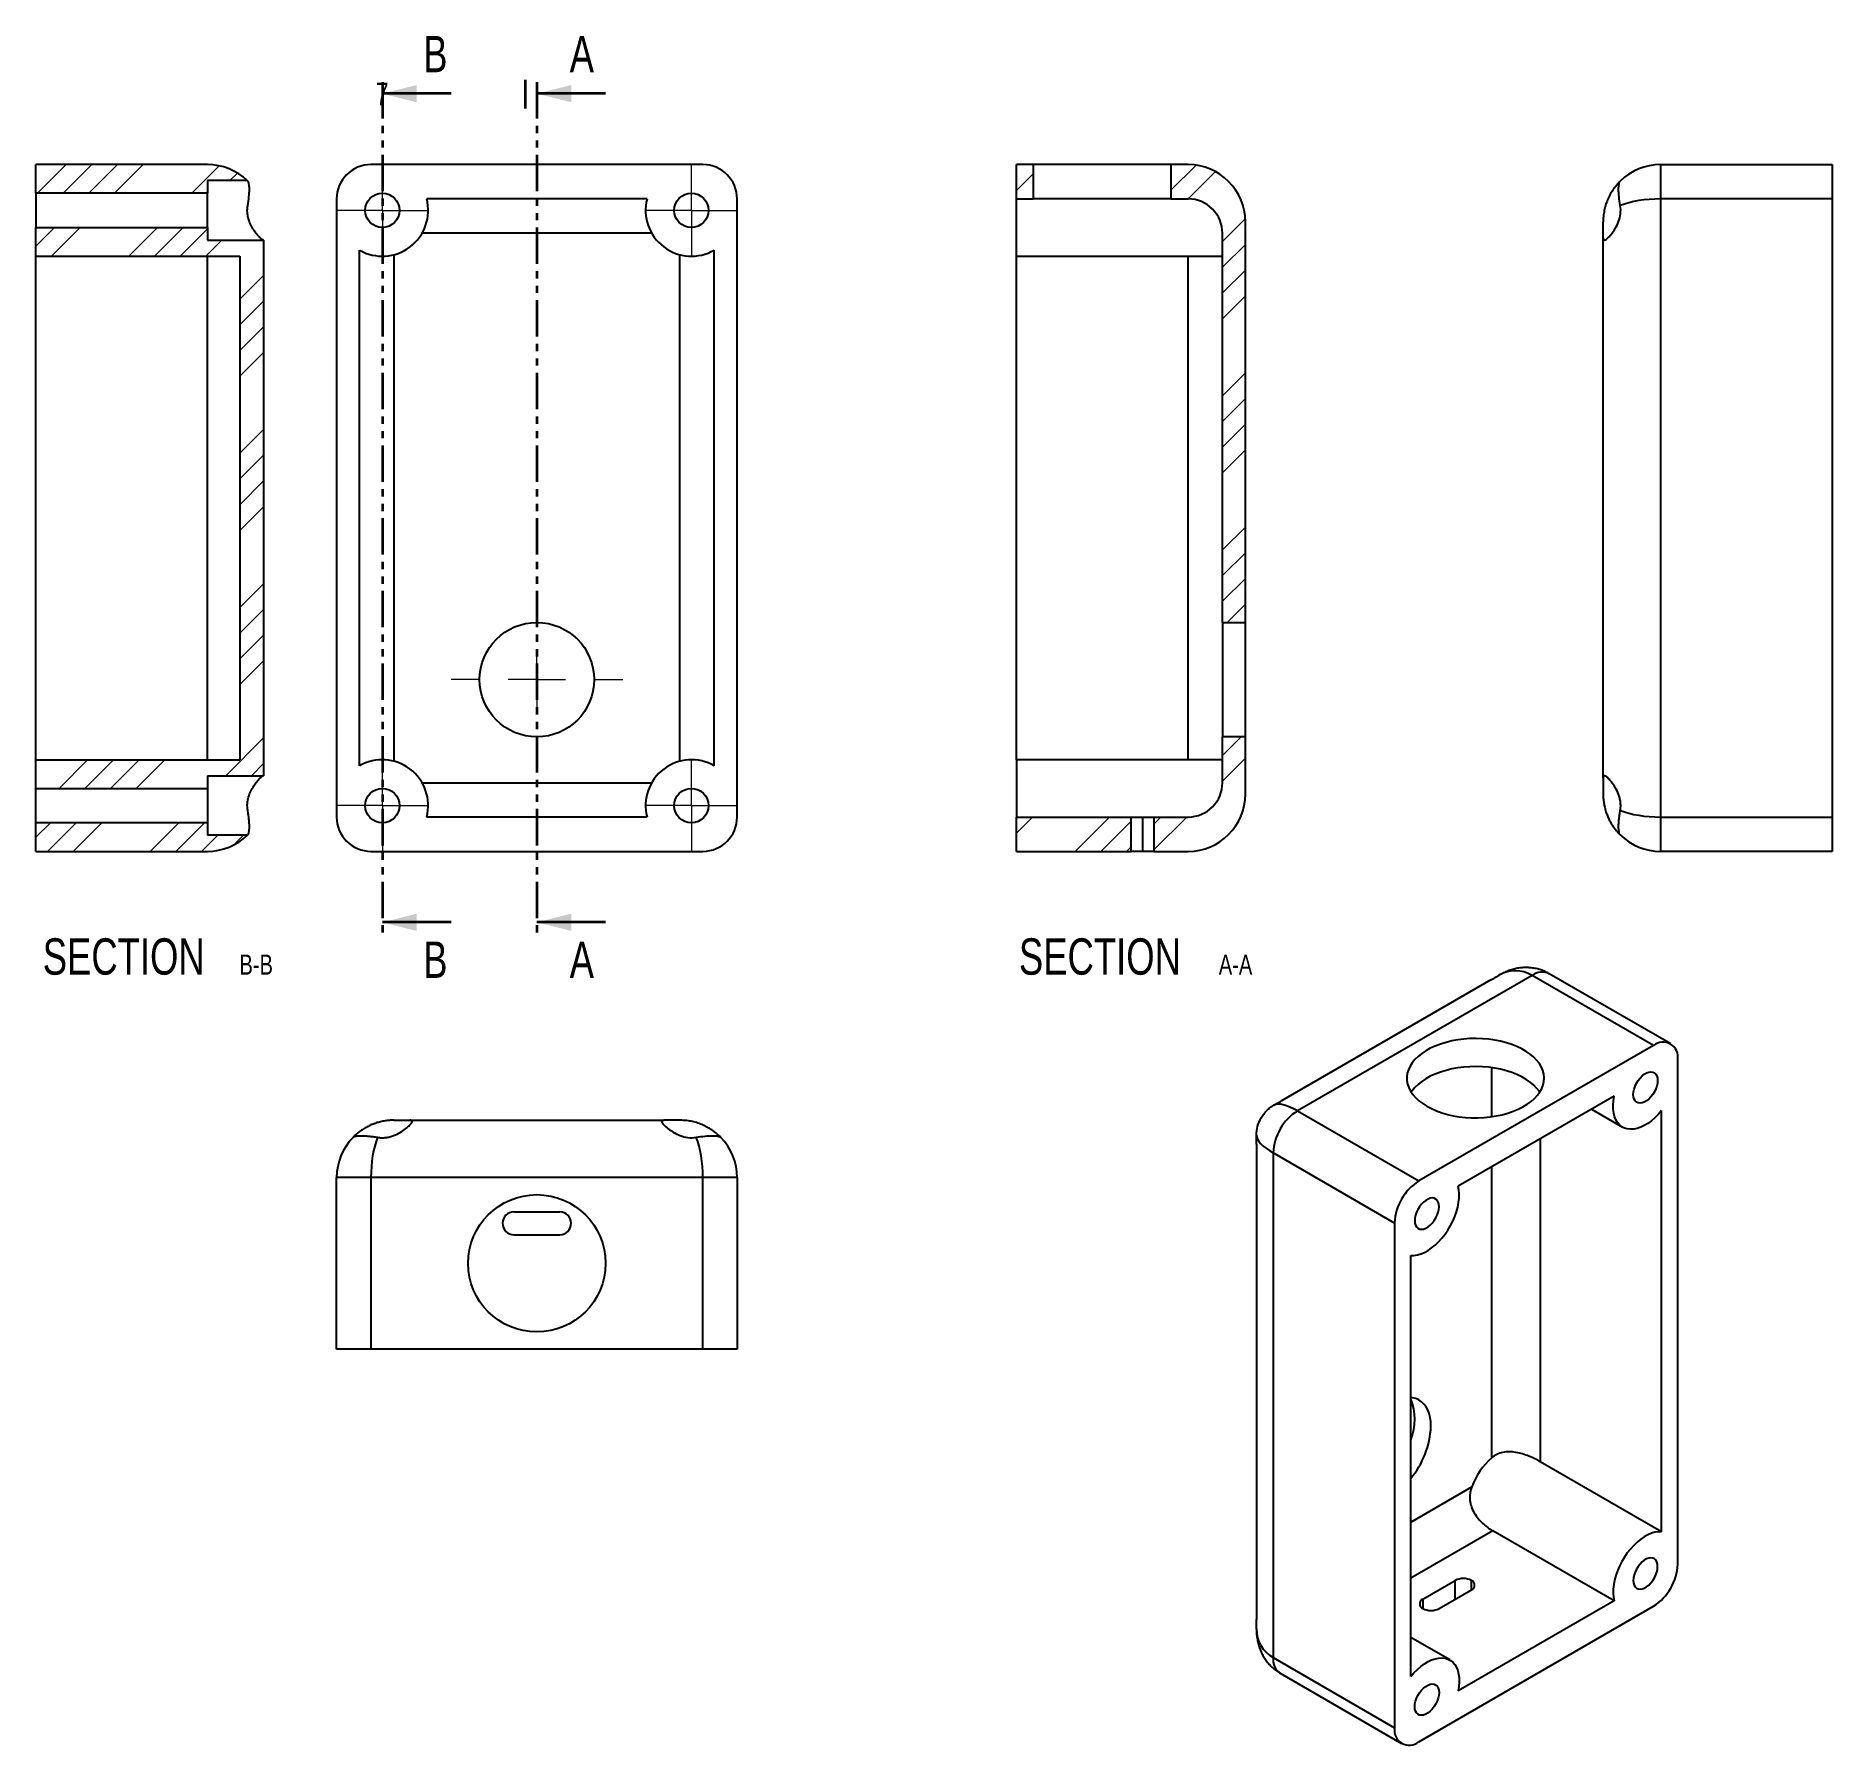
# Model space of a CAD drawing. Header units: millimetres. Extents: x 29 to 343, y 1 to 300.
import ezdxf

# ---------------------------------------------------------------- set-up
doc = ezdxf.new("R2010")
doc.units = ezdxf.units.MM
doc.linetypes.add('PHANTOM', pattern=[12.7, 6.35, -1.27, 1.27, -1.27, 1.27, -1.27])
doc.styles.add('SLDTEXTSTYLE0', font='TXT', dxfattribs={"width": 0.75})

# ---------------------------------------------------------------- blocks, each defined once
blk = doc.blocks.new('SW_CENTERMARKSYMBOL_0')
at = {"color": 0, "linetype": 'Continuous', "lineweight": 18}
for p, q in [((0, 5), (0, 8)), ((0, 0), (0, 5)), ((-5, 0), (-8, 0)), ((0, 0), (-5, 0)), ((0, 0), (0, -5)), ((0, 0), (5, 0)), ((5, 0), (8, 0)), ((0, -5), (0, -8))]:
    blk.add_line(p, q, dxfattribs=at)
blk = doc.blocks.new('SW_CENTERMARKSYMBOL_1')
at = {"color": 0, "linetype": 'Continuous', "lineweight": 18}
for p, q in [((0, 5), (0, 8)), ((0, 0), (0, 5)), ((-5, 0), (-8, 0)), ((0, 0), (-5, 0)), ((0, 0), (0, -5)), ((0, 0), (5, 0)), ((5, 0), (8, 0)), ((0, -5), (0, -8))]:
    blk.add_line(p, q, dxfattribs=at)
blk = doc.blocks.new('SW_CENTERMARKSYMBOL_2')
at = {"color": 0, "linetype": 'Continuous', "lineweight": 18}
for p, q in [((0, 5), (0, 8)), ((0, 0), (0, 5)), ((-5, 0), (-8, 0)), ((0, 0), (-5, 0)), ((0, 0), (0, -5)), ((0, 0), (5, 0)), ((5, 0), (8, 0)), ((0, -5), (0, -8))]:
    blk.add_line(p, q, dxfattribs=at)
blk = doc.blocks.new('SW_CENTERMARKSYMBOL_3')
at = {"color": 0, "linetype": 'Continuous', "lineweight": 18}
for p, q in [((0, 5), (0, 8)), ((0, 0), (0, 5)), ((-5, 0), (-8, 0)), ((0, 0), (-5, 0)), ((0, 0), (0, -5)), ((0, 0), (5, 0)), ((5, 0), (8, 0)), ((0, -5), (0, -8))]:
    blk.add_line(p, q, dxfattribs=at)
blk = doc.blocks.new('SW_CENTERMARKSYMBOL_4')
at = {"color": 0, "linetype": 'Continuous', "lineweight": 18}
for p, q in [((0, 10), (0, 15)), ((0, 0), (0, 5)), ((-10, 0), (-15, 0)), ((0, 0), (-5, 0)), ((0, 0), (0, -5)), ((0, 0), (5, 0)), ((10, 0), (15, 0)), ((0, -10), (0, -15))]:
    blk.add_line(p, q, dxfattribs=at)
blk = doc.blocks.new('SW_NOTE_0_2')
at = {"color": 0, "linetype": 'Continuous', "lineweight": 0, "attachment_point": 2, "style": 'SLDTEXTSTYLE0'}
for s, insert, char_height in [('SECTION', (17.36, 8.19), 6.35), ('A-A', (41.06, 5.35), 3.5)]:
    blk.add_mtext(s, dxfattribs=dict(at, insert=insert, char_height=char_height))
blk = doc.blocks.new('SW_NOTE_0_3')
at = {"color": 0, "linetype": 'Continuous', "lineweight": 0, "attachment_point": 2, "style": 'SLDTEXTSTYLE0'}
for s, insert, char_height in [('SECTION', (17.36, 8.19), 6.35), ('B-B', (40.51, 5.35), 3.5)]:
    blk.add_mtext(s, dxfattribs=dict(at, insert=insert, char_height=char_height))

msp = doc.modelspace()

# ---------------------------------------------------------------- hatches: boundary and pattern name
at = {"linetype": 'Continuous', "lineweight": 18}
h = msp.add_hatch(dxfattribs=at)
h.set_pattern_fill('ANSI34', angle=3e-322, style=0)
edge = h.paths.add_edge_path(flags=0)
edge.add_line((59.44, 272.18), (59.44, 274.38))
edge.add_line((59.44, 274.38), (66.38, 274.38))
edge.add_arc((59.44, 267.18), 10, 46.0545, 90)
edge.add_line((59.44, 277.18), (29.44, 277.18))
edge.add_line((29.44, 277.18), (29.44, 272.18))
edge.add_line((29.44, 272.18), (59.44, 272.18))
h = msp.add_hatch(dxfattribs=at)
h.set_pattern_fill('ANSI34', angle=3e-322, style=0)
h.paths.add_polyline_path([(200.79, 277.18), (200.79, 271.18), (203.79, 271.18), (203.79, 277.18)], flags=0)
h = msp.add_hatch(dxfattribs=at)
h.set_pattern_fill('ANSI34', angle=3e-322, style=0)
edge = h.paths.add_edge_path(flags=0)
edge.add_arc((230.79, 267.18), 10, 0, 90)
edge.add_line((230.79, 277.18), (227.79, 277.18))
edge.add_line((227.79, 277.18), (227.79, 271.18))
edge.add_line((227.79, 271.18), (230.79, 271.18))
edge.add_arc((230.79, 265.18), 6, 0, 90, ccw=False)
edge.add_line((236.79, 265.18), (236.79, 197.18))
edge.add_line((236.79, 197.18), (240.79, 197.18))
edge.add_line((240.79, 197.18), (240.79, 267.18))
h = msp.add_hatch(dxfattribs=at)
h.set_pattern_fill('ANSI34', angle=3e-322, style=0)
h.paths.add_polyline_path([(59.44, 168.18), (59.44, 170.38), (69.23, 170.38), (69.23, 263.98), (59.44, 263.98), (59.44, 266.18), (29.44, 266.18), (29.44, 261.18), (65.09, 261.18), (65.09, 173.18), (29.44, 173.18), (29.44, 168.18)], flags=0)
h = msp.add_hatch(dxfattribs=at)
h.set_pattern_fill('ANSI34', angle=3e-322, style=0)
edge = h.paths.add_edge_path(flags=0)
edge.add_arc((230.79, 167.18), 10, 270, 360)
edge.add_line((240.79, 167.18), (240.79, 177.18))
edge.add_line((240.79, 177.18), (236.79, 177.18))
edge.add_line((236.79, 177.18), (236.79, 169.18))
edge.add_arc((230.79, 169.18), 6, 270, 360, ccw=False)
edge.add_line((230.79, 163.18), (224.79, 163.18))
edge.add_line((224.79, 163.18), (224.79, 157.18))
edge.add_line((224.79, 157.18), (230.79, 157.18))
h = msp.add_hatch(dxfattribs=at)
h.set_pattern_fill('ANSI34', angle=3e-322, style=0)
edge = h.paths.add_edge_path(flags=0)
edge.add_line((29.44, 162.18), (29.44, 157.18))
edge.add_line((29.44, 157.18), (59.44, 157.18))
edge.add_arc((59.44, 167.18), 10, 270, 313.9455)
edge.add_line((66.38, 159.98), (59.44, 159.98))
edge.add_line((59.44, 159.98), (59.44, 162.18))
edge.add_line((59.44, 162.18), (29.44, 162.18))
h = msp.add_hatch(dxfattribs=at)
h.set_pattern_fill('ANSI34', angle=3e-322, style=0)
h.paths.add_polyline_path([(200.79, 163.18), (200.79, 157.18), (220.79, 157.18), (220.79, 163.18)], flags=0)

# ---------------------------------------------------------------- linework, layer by layer
at = {"color": 7, "linetype": 'Continuous', "lineweight": 35}
for p, q in [((115, 287), (115, 292)), ((101.98, 289.58), (89.98, 289.58)), ((128.98, 289.58), (116.98, 289.58)), ((101.98, 144.78), (89.98, 144.78)), ((128.98, 144.78), (116.98, 144.78))]:
    msp.add_line(p, q, dxfattribs=at)
at = {"color": 7, "linetype": 'PHANTOM', "lineweight": 35}
for p, q in [((89.98, 291.58), (89.98, 142.78)), ((116.98, 291.58), (116.98, 142.78))]:
    msp.add_line(p, q, dxfattribs=at)
at = {"color": 7, "linetype": 'Continuous', "lineweight": 25}
for p, q in [((29.44, 272.18), (29.44, 277.18)), ((59.44, 277.18), (29.44, 277.18)), ((145.98, 277.18), (87.98, 277.18)), ((200.79, 271.18), (200.79, 277.18)), ((203.79, 277.18), (200.79, 277.18)), ((203.79, 271.18), (203.79, 277.18)), ((227.79, 277.18), (203.79, 277.18)), ((227.79, 277.18), (227.79, 271.18)), ((230.79, 277.18), (227.79, 277.18)), ((313.32, 277.18), (313.32, 271.18)), ((313.32, 277.18), (343.32, 277.18)), ((343.32, 277.18), (343.32, 271.18)), ((66.38, 274.38), (59.44, 274.38)), ((59.44, 274.38), (59.44, 272.18)), ((59.44, 272.18), (29.44, 272.18)), ((29.44, 272.18), (29.44, 266.18)), ((59.44, 266.18), (59.44, 272.18)), ((81.98, 271.18), (81.98, 163.18)), ((136.23, 271.18), (97.72, 271.18)), ((151.98, 163.18), (151.98, 271.18)), ((200.79, 271.18), (203.79, 271.18)), ((200.79, 261.18), (200.79, 271.18)), ((227.79, 271.18), (203.79, 271.18)), ((227.79, 271.18), (230.79, 271.18)), ((313.32, 271.18), (313.32, 163.18)), ((343.32, 271.18), (313.32, 271.18)), ((343.32, 271.18), (343.32, 163.18)), ((240.79, 197.18), (240.79, 267.18)), ((303.32, 264.38), (303.32, 267.18)), ((29.44, 261.18), (29.44, 266.18)), ((29.44, 266.18), (59.44, 266.18)), ((59.44, 266.18), (59.44, 263.98)), ((59.44, 263.98), (69.23, 263.98)), ((69.23, 263.98), (69.23, 170.38)), ((137.05, 265.18), (96.9, 265.18)), ((236.79, 197.18), (236.79, 265.18)), ((303.32, 169.98), (303.32, 264.38)), ((29.44, 261.18), (65.09, 261.18)), ((29.44, 173.18), (29.44, 261.18)), ((65.09, 261.18), (65.09, 173.18)), ((85.98, 172.11), (85.98, 262.25)), ((91.98, 261.43), (91.98, 172.93)), ((141.98, 172.93), (141.98, 261.43)), ((147.98, 172.11), (147.98, 262.25)), ((200.79, 261.18), (236.45, 261.18)), ((200.79, 173.18), (200.79, 261.18)), ((236.79, 197.18), (236.79, 177.18)), ((236.79, 197.18), (240.79, 197.18)), ((240.79, 177.18), (240.79, 197.18)), ((240.79, 177.18), (236.79, 177.18)), ((236.79, 169.18), (236.79, 177.18)), ((240.79, 167.18), (240.79, 177.18)), ((29.44, 173.18), (65.09, 173.18)), ((29.44, 168.18), (29.44, 173.18)), ((236.44, 173.18), (200.79, 173.18)), ((200.79, 173.18), (200.79, 163.18)), ((59.44, 170.38), (69.23, 170.38)), ((59.44, 170.38), (59.44, 168.18)), ((303.32, 169.98), (303.32, 167.18)), ((29.44, 168.18), (59.44, 168.18)), ((29.44, 162.18), (29.44, 168.18)), ((59.44, 168.18), (59.44, 162.18)), ((96.9, 169.18), (137.05, 169.18)), ((59.44, 162.18), (29.44, 162.18)), ((29.44, 157.18), (29.44, 162.18)), ((59.44, 162.18), (59.44, 159.98)), ((136.23, 163.18), (97.72, 163.18)), ((200.79, 157.18), (200.79, 163.18)), ((200.79, 163.18), (220.79, 163.18)), ((220.79, 163.18), (220.79, 157.18)), ((220.79, 163.18), (222.79, 163.18)), ((222.79, 163.18), (222.79, 157.18)), ((222.79, 163.18), (224.79, 163.18)), ((224.79, 163.18), (224.79, 157.18)), ((224.79, 163.18), (230.79, 163.18)), ((313.32, 163.18), (313.32, 157.18)), ((313.32, 163.18), (343.32, 163.18)), ((343.32, 163.18), (343.32, 157.18)), ((29.44, 157.18), (59.44, 157.18)), ((66.38, 159.98), (59.44, 159.98)), ((87.98, 157.18), (145.98, 157.18)), ((200.79, 157.18), (220.79, 157.18)), ((222.79, 157.18), (220.79, 157.18)), ((224.79, 157.18), (222.79, 157.18)), ((224.79, 157.18), (230.79, 157.18)), ((343.32, 157.18), (313.32, 157.18)), ((290.9, 135.51), (249.89, 111.83)), ((312.11, 123.26), (290.9, 135.51)), ((315.11, 123.56), (293.9, 135.8)), ((283.7, 134.73), (247.1, 113.6)), ((312.11, 123.26), (271.1, 99.58)), ((316.35, 32.62), (316.35, 120.81)), ((305.22, 114.38), (277.99, 98.66)), ((91.98, 110.19), (94.78, 110.19)), ((94.78, 110.19), (139.18, 110.19)), ((141.98, 110.19), (139.18, 110.19)), ((249.89, 111.83), (271.1, 99.58)), ((301.28, 112.11), (306.7, 108.98)), ((313.53, 38.28), (313.53, 111.89)), ((242.71, 106.02), (242.71, 22.94)), ((266.86, 92.23), (245.64, 104.48)), ((245.64, 104.48), (245.64, 16.29)), ((87.98, 100.19), (81.98, 100.19)), ((81.98, 70.19), (81.98, 100.19)), ((145.98, 100.19), (87.98, 100.19)), ((87.98, 100.19), (87.98, 70.19)), ((151.98, 100.19), (145.98, 100.19)), ((145.98, 70.19), (145.98, 100.19)), ((151.98, 100.19), (151.98, 70.19)), ((112.98, 94.19), (120.98, 94.19)), ((266.86, 92.23), (266.86, 4.05)), ((112.98, 90.19), (120.98, 90.19)), ((269.69, 12.97), (269.69, 86.58)), ((87.98, 70.19), (81.98, 70.19)), ((145.98, 70.19), (87.98, 70.19)), ((151.98, 70.19), (145.98, 70.19)), ((313.53, 38.28), (292.31, 50.53)), ((305.22, 26.2), (284.01, 38.44)), ((271.81, 26.5), (277.46, 29.77)), ((271.1, 1.6), (312.11, 25.27)), ((274.64, 24.87), (280.29, 28.13)), ((305.22, 26.2), (277.99, 10.48)), ((276.51, 15.88), (269.69, 19.82)), ((245.64, 16.29), (266.86, 4.05)), ((246.89, 13.55), (268.1, 1.3))]:
    msp.add_line(p, q, dxfattribs=at)
at = {"color": 8, "linetype": 'Continuous', "lineweight": 25}
for p, q in [((59.44, 173.18), (59.44, 261.18)), ((230.79, 173.18), (230.79, 261.18)), ((283.83, 110.81), (283.83, 119.38)), ((292.31, 106.93), (292.31, 50.53)), ((283.83, 51.19), (283.83, 102.03)), ((269.69, 39.97), (280.34, 46.12)), ((284.01, 38.44), (269.69, 30.17)), ((277.46, 26.5), (277.46, 29.77)), ((280.29, 28.13), (280.29, 29.77)), ((271.81, 26.5), (271.81, 24.87))]:
    msp.add_line(p, q, dxfattribs=at)
at = {"color": 7, "linetype": 'Continuous', "lineweight": 25, "flags": 128}
for points in [[(272.51, 112.65), (273.32, 112.22), (274.19, 111.84), (275.12, 111.51), (276.09, 111.22), (277.11, 110.99), (278.16, 110.81), (279.23, 110.69), (280.32, 110.63), (281.41, 110.62), (282.5, 110.67), (283.57, 110.78), (284.63, 110.94), (285.65, 111.16), (286.64, 111.43), (287.58, 111.75), (288.47, 112.12), (289.29, 112.54), (290.04, 112.99), (290.72, 113.49), (291.32, 114.01), (291.84, 114.57), (292.26, 115.15), (292.59, 115.75), (292.82, 116.37), (292.96, 116.99), (293, 117.62), (292.94, 118.25), (292.78, 118.88), (292.52, 119.49), (292.16, 120.09), (291.72, 120.66), (291.18, 121.21), (290.56, 121.73), (289.86, 122.21), (289.09, 122.66), (288.25, 123.06), (287.35, 123.42), (286.4, 123.73), (285.4, 123.99), (284.37, 124.19), (283.31, 124.34), (282.23, 124.44), (281.14, 124.47), (280.04, 124.45), (278.96, 124.37), (277.89, 124.24), (276.85, 124.04), (275.85, 123.8), (274.88, 123.5), (273.97, 123.16), (273.11, 122.77), (272.32, 122.33), (271.6, 121.85), (270.96, 121.34), (270.41, 120.8), (269.94, 120.23), (269.56, 119.64), (269.28, 119.03), (269.09, 118.41), (269.01, 117.78), (269.02, 117.15), (269.13, 116.52), (269.34, 115.9), (269.65, 115.3), (270.05, 114.71), (270.54, 114.15), (271.12, 113.61), (271.78, 113.11), (272.51, 112.65)], [(292.22, 115.09), (292.16, 115.19), (291.72, 115.76), (291.18, 116.31), (290.56, 116.83), (289.86, 117.32), (289.09, 117.76), (288.25, 118.16), (287.35, 118.52), (286.4, 118.83), (285.4, 119.09), (284.37, 119.29), (283.31, 119.44), (282.23, 119.54), (281.14, 119.57), (280.04, 119.55), (278.96, 119.47), (277.89, 119.34), (276.85, 119.15), (275.85, 118.9), (274.88, 118.6), (273.97, 118.26), (273.11, 117.87), (272.32, 117.43), (271.6, 116.96), (270.96, 116.44), (270.41, 115.9), (269.94, 115.33), (269.77, 115.09)], [(308.58, 114.69), (308.61, 115.16), (308.72, 115.65), (308.89, 116.16), (309.13, 116.66), (309.42, 117.13), (309.75, 117.56), (310.12, 117.93), (310.5, 118.24), (310.89, 118.46), (311.28, 118.6), (311.64, 118.65), (311.98, 118.6), (312.27, 118.47), (312.5, 118.24), (312.68, 117.94), (312.78, 117.56), (312.82, 117.13), (312.78, 116.66), (312.68, 116.17), (312.5, 115.66), (312.27, 115.17), (311.98, 114.69), (311.64, 114.26), (311.28, 113.89), (310.89, 113.58), (310.5, 113.36), (310.12, 113.22), (309.75, 113.17), (309.42, 113.22), (309.13, 113.36), (308.89, 113.58), (308.72, 113.88), (308.61, 114.26), (308.58, 114.69)], [(313.53, 111.89), (312.96, 111.23), (312.37, 110.64), (311.76, 110.1), (311.13, 109.65), (310.5, 109.27), (309.87, 108.97), (309.25, 108.76), (308.65, 108.64), (308.07, 108.61), (307.53, 108.67), (307.03, 108.82), (306.57, 109.06), (306.17, 109.39), (305.82, 109.79), (305.53, 110.27), (305.3, 110.83), (305.15, 111.44), (305.06, 112.12), (305.04, 112.84), (305.1, 113.59), (305.22, 114.38)], [(269.69, 86.58), (270.25, 86.57), (270.84, 86.66), (271.45, 86.84), (272.08, 87.1), (272.71, 87.45), (273.34, 87.88), (273.96, 88.39), (274.56, 88.96), (275.14, 89.59), (275.68, 90.28), (276.18, 91.01), (276.64, 91.78), (277.05, 92.58), (277.4, 93.38), (277.68, 94.2), (277.91, 95.01), (278.06, 95.81), (278.15, 96.58), (278.17, 97.32), (278.11, 98.02), (277.99, 98.66)], [(274.64, 95.09), (274.6, 95.52), (274.49, 95.89), (274.32, 96.2), (274.08, 96.42), (273.79, 96.56), (273.46, 96.61), (273.09, 96.56), (272.71, 96.42), (272.32, 96.19), (271.93, 95.89), (271.57, 95.51), (271.24, 95.08), (270.95, 94.61), (270.71, 94.12), (270.54, 93.61), (270.43, 93.11), (270.39, 92.64), (270.43, 92.21), (270.54, 91.84), (270.71, 91.54), (270.95, 91.31), (271.24, 91.17), (271.57, 91.13), (271.93, 91.18), (272.32, 91.32), (272.71, 91.54), (273.09, 91.85), (273.46, 92.22), (273.79, 92.65), (274.08, 93.12), (274.32, 93.62), (274.49, 94.12), (274.6, 94.62), (274.64, 95.09)], [(273.22, 56.71), (273.19, 57.5), (273.08, 58.25), (272.91, 58.94), (272.67, 59.56), (272.36, 60.12), (271.99, 60.6), (271.57, 61), (271.09, 61.32), (270.56, 61.56), (269.99, 61.7), (269.69, 61.74)], [(313.53, 38.28), (312.96, 38.28), (312.37, 38.2), (311.76, 38.02), (311.13, 37.75), (310.5, 37.4), (309.87, 36.97), (309.25, 36.47), (308.65, 35.9), (308.07, 35.26), (307.53, 34.58), (307.03, 33.84), (306.57, 33.08), (306.17, 32.28), (305.82, 31.47), (305.53, 30.66), (305.3, 29.85), (305.15, 29.05), (305.06, 28.27), (305.04, 27.54), (305.1, 26.84), (305.22, 26.2)], [(308.58, 29.77), (308.61, 29.34), (308.72, 28.96), (308.89, 28.66), (309.13, 28.43), (309.42, 28.3), (309.75, 28.25), (310.12, 28.3), (310.5, 28.44), (310.89, 28.66), (311.28, 28.97), (311.64, 29.34), (311.98, 29.77), (312.27, 30.24), (312.5, 30.74), (312.68, 31.25), (312.78, 31.74), (312.82, 32.21), (312.78, 32.64), (312.68, 33.02), (312.5, 33.32), (312.27, 33.55), (311.98, 33.68), (311.64, 33.73), (311.28, 33.68), (310.89, 33.54), (310.5, 33.32), (310.12, 33.01), (309.75, 32.64), (309.42, 32.21), (309.13, 31.74), (308.89, 31.24), (308.72, 30.73), (308.61, 30.24), (308.58, 29.77)], [(269.69, 12.97), (270.25, 13.63), (270.84, 14.22), (271.45, 14.75), (272.08, 15.21), (272.71, 15.59), (273.34, 15.89), (273.96, 16.1), (274.56, 16.22), (275.14, 16.25), (275.68, 16.19), (276.18, 16.04), (276.64, 15.8), (277.05, 15.47), (277.4, 15.07), (277.68, 14.58), (277.91, 14.03), (278.06, 13.41), (278.15, 12.74), (278.17, 12.02), (278.11, 11.26), (277.99, 10.48)], [(274.64, 10.17), (274.6, 9.7), (274.49, 9.2), (274.32, 8.7), (274.08, 8.2), (273.79, 7.73), (273.46, 7.3), (273.09, 6.93), (272.71, 6.62), (272.32, 6.39), (271.93, 6.26), (271.57, 6.21), (271.24, 6.25), (270.95, 6.39), (270.71, 6.62), (270.54, 6.92), (270.43, 7.29), (270.39, 7.72), (270.43, 8.19), (270.54, 8.69), (270.71, 9.2), (270.95, 9.69), (271.24, 10.16), (271.57, 10.59), (271.93, 10.97), (272.32, 11.27), (272.71, 11.5), (273.09, 11.64), (273.46, 11.69), (273.79, 11.64), (274.08, 11.5), (274.32, 11.28), (274.49, 10.97), (274.6, 10.6), (274.64, 10.17)]]:
    msp.add_lwpolyline(points, dxfattribs=at)
at = {"color": 7, "linetype": 'Continuous', "lineweight": 25}
for centre, radius in [((89.98, 269.18), 3), ((143.98, 269.18), 3), ((116.98, 187.18), 10), ((89.98, 165.18), 3), ((143.98, 165.18), 3), ((116.98, 85.19), 12)]:
    msp.add_circle(centre, radius, dxfattribs=at)
for centre, radius, start, end in [((59.44, 267.18), 10, 46.0545, 90), ((87.98, 271.18), 6, 90, 180), ((145.98, 271.18), 6, 0, 90), ((230.79, 267.18), 10, 0, 90), ((313.32, 267.18), 10, 90, 134.5226), ((89.98, 269.18), 8, 240, 14.4775), ((143.98, 269.18), 8, 165.5225, 300), ((230.79, 265.18), 6, 0, 90), ((89.98, 165.18), 8, 345.5225, 120), ((143.98, 165.18), 8, 60, 194.4775), ((230.79, 169.18), 6, 270, 0), ((230.79, 167.18), 10, 270, 0), ((87.98, 163.18), 6, 180, 270), ((145.98, 163.18), 6, 270, 0), ((59.44, 167.18), 10, 270, 313.9455), ((313.32, 167.18), 10, 225.4774, 270), ((313.77, 121.23), 2.62, 350.786, 129.2033), ((254.86, 104.06), 9.22, 122.6055, 177.3945), ((91.98, 100.19), 10, 135.4774, 180), ((141.98, 100.19), 10, 0, 44.5226), ((276.07, 91.82), 9.22, 122.6055, 177.3945), ((112.98, 92.19), 2, 90, 180), ((120.98, 92.19), 2, 0, 90), ((112.98, 92.19), 2, 180, 270), ((120.98, 92.19), 2, 270, 0), ((260.97, 57.93), 9.41, 337.7831, 22.2169), ((257.98, 57.38), 15.25, 320.1042, 357.4844), ((292.66, 41.39), 13.19, 132.0177, 158.9831), ((307.14, 33.04), 9.22, 302.6055, 357.3945), ((278.88, 27.04), 3.07, 62.6097, 117.3903), ((279.98, 28.95), 0.873, 290.7834, 69.2166), ((272.12, 25.68), 0.873, 110.7834, 249.2166), ((273.22, 27.6), 3.07, 242.6097, 297.3903), ((248.49, 15.93), 2.87, 172.6245, 236.0633), ((269.44, 3.63), 2.62, 170.786, 309.2033)]:
    msp.add_arc(centre, radius, start, end, dxfattribs=at)
at = {"color": 8, "linetype": 'Continuous', "lineweight": 25}
msp.add_arc((292.66, 133.04), 3.03, 65.8432, 125.4672, dxfattribs=at)
at = {"color": 7, "linetype": 'Continuous', "lineweight": 25}
for centre, major_axis, ratio, start_param, end_param in [((313.32, 267.18), (10, 0), 0.4, 1.570796, 2.347862), ((313.32, 167.18), (10, 0), 0.4, 3.935324, 4.712389), ((288.07, 125.71), (-0.22, 10.61), 0.717259, 5.873351, 6.650416), ((252.71, 105.3), (-7.23, 7.33), 0.326809, 5.412958, 6.190024), ((91.98, 100.19), (0, 10), 0.4, 0.793731, 1.570796), ((141.98, 100.19), (0, 10), 0.4, 4.712389, 5.489454), ((252.71, 105.3), (9.96, -2.59), 0.326687, 3.234796, 4.011861), ((252.71, 23.64), (9.3, 5.11), 0.717222, 2.774517, 3.551582)]:
    msp.add_ellipse(centre, major_axis=major_axis, ratio=ratio, start_param=start_param, end_param=end_param, dxfattribs=at)
for points in [[(66.45, 274.31), (66.4, 274.36), (66.38, 274.38), (66.38, 274.38)], [(66.38, 159.98), (66.38, 159.98), (66.4, 160), (66.45, 160.05)]]:
    msp.add_open_spline(points, degree=3, dxfattribs=at)
for points, knots in [([(66.45, 270.03), (66.54, 270.56), (66.61, 271.07), (66.71, 272.03), (66.74, 272.47), (66.74, 273.05), (66.73, 273.23), (66.71, 273.54), (66.69, 273.68), (66.64, 273.93), (66.6, 274.03), (66.53, 274.2), (66.49, 274.27), (66.45, 274.31)], [0, 0, 0, 0, 0.25, 0.25, 0.5, 0.5, 0.625, 0.625, 0.75, 0.75, 0.875, 0.875, 1, 1, 1, 1]), ([(306.37, 274.37), (306.37, 274.37), (306.37, 274.37), (306.27, 274.27), (306.08, 274.08), (305.79, 273.77), (305.42, 273.33), (305.02, 272.77), (304.59, 272.1), (304.17, 271.27), (303.81, 270.34), (303.54, 269.37), (303.35, 268.31), (303.33, 267.59), (303.32, 267.18)], [0, 0, 0, 0, 0.042483, 0.102639, 0.16446, 0.246315, 0.330485, 0.414916, 0.501111, 0.599555, 0.701515, 0.789348, 0.880721, 1, 1, 1, 1]), ([(306.3, 270.03), (306.21, 270.56), (306.14, 271.07), (306.04, 272.03), (306.01, 272.47), (306.01, 273.05), (306.02, 273.23), (306.05, 273.54), (306.07, 273.68), (306.12, 273.93), (306.15, 274.03), (306.22, 274.2), (306.26, 274.27), (306.3, 274.31)], [0, 0, 0, 0, 0.25, 0.25, 0.5, 0.5, 0.625, 0.625, 0.75, 0.75, 0.875, 0.875, 1, 1, 1, 1]), ([(69.23, 263.98), (69.15, 263.98), (69.05, 264.02), (68.81, 264.19), (68.66, 264.31), (68.36, 264.63), (68.19, 264.82), (67.85, 265.25), (67.67, 265.49), (67.32, 266.04), (67.15, 266.33), (66.85, 266.97), (66.7, 267.32), (66.54, 267.87), (66.5, 268.06), (66.43, 268.44), (66.4, 268.64), (66.36, 269.24), (66.38, 269.64), (66.45, 270.03)], [0, 0, 0, 0, 0.125, 0.125, 0.25, 0.25, 0.375, 0.375, 0.5, 0.5, 0.625, 0.625, 0.75, 0.75, 0.8125, 0.8125, 0.875, 0.875, 1, 1, 1, 1]), ([(303.32, 264.38), (303.32, 264.19), (303.35, 264.07), (303.48, 263.96), (303.58, 263.97), (303.85, 264.12), (304.02, 264.25), (304.39, 264.62), (304.6, 264.85), (305.02, 265.39), (305.23, 265.71), (305.64, 266.41), (305.84, 266.79), (306.16, 267.65), (306.28, 268.1), (306.4, 269.07), (306.38, 269.56), (306.3, 270.03)], [0, 0, 0, 0, 0.125, 0.125, 0.25, 0.25, 0.375, 0.375, 0.5, 0.5, 0.625, 0.625, 0.75, 0.75, 0.875, 0.875, 1, 1, 1, 1]), ([(236.45, 261.18), (236.49, 261.18), (236.63, 261.19), (236.76, 261.25), (236.78, 261.37), (236.79, 261.43)], [0, 0, 0, 0, 0.212062, 0.600525, 1, 1, 1, 1]), ([(236.79, 172.93), (236.78, 172.99), (236.76, 173.11), (236.63, 173.18), (236.48, 173.17), (236.44, 173.17)], [0, 0, 0, 0, 0.402321, 0.81688, 1, 1, 1, 1]), ([(66.45, 164.33), (66.38, 164.72), (66.36, 165.12), (66.41, 165.92), (66.49, 166.31), (66.71, 167.04), (66.85, 167.39), (67.15, 168.03), (67.33, 168.33), (67.67, 168.87), (67.85, 169.12), (68.19, 169.55), (68.36, 169.74), (68.67, 170.05), (68.81, 170.17), (69.05, 170.34), (69.16, 170.38), (69.23, 170.38)], [0, 0, 0, 0, 0.125, 0.125, 0.25, 0.25, 0.375, 0.375, 0.5, 0.5, 0.625, 0.625, 0.75, 0.75, 0.875, 0.875, 1, 1, 1, 1]), ([(306.3, 164.33), (306.34, 164.57), (306.37, 164.81), (306.38, 165.29), (306.37, 165.54), (306.31, 166.02), (306.27, 166.25), (306.15, 166.71), (306.08, 166.93), (305.84, 167.57), (305.64, 167.95), (305.23, 168.66), (305.01, 168.97), (304.59, 169.52), (304.39, 169.75), (304.11, 170.02), (304.02, 170.1), (303.86, 170.23), (303.79, 170.28), (303.58, 170.39), (303.48, 170.4), (303.38, 170.32), (303.36, 170.27), (303.32, 170.15), (303.32, 170.07), (303.32, 169.98)], [0, 0, 0, 0, 0.0625, 0.0625, 0.125, 0.125, 0.1875, 0.1875, 0.25, 0.25, 0.375, 0.375, 0.5, 0.5, 0.625, 0.625, 0.6875, 0.6875, 0.75, 0.75, 0.875, 0.875, 0.9375, 0.9375, 1, 1, 1, 1]), ([(303.32, 167.18), (303.32, 166.93), (303.33, 166.43), (303.42, 165.65), (303.58, 164.86), (303.79, 164.1), (304.06, 163.36), (304.39, 162.64), (304.77, 161.96), (305.2, 161.32), (305.64, 160.76), (306, 160.36), (306.23, 160.13), (306.35, 160), (306.37, 159.99), (306.37, 159.98)], [0, 0, 0, 0, 0.072911, 0.147982, 0.220892, 0.295829, 0.370824, 0.447519, 0.532837, 0.620056, 0.717207, 0.81753, 0.87954, 0.943113, 1, 1, 1, 1]), ([(66.45, 160.05), (66.54, 160.14), (66.61, 160.31), (66.71, 160.8), (66.74, 161.12), (66.74, 161.69), (66.73, 161.9), (66.71, 162.34), (66.69, 162.57), (66.64, 163.05), (66.6, 163.3), (66.53, 163.81), (66.49, 164.06), (66.45, 164.33)], [0, 0, 0, 0, 0.25, 0.25, 0.5, 0.5, 0.625, 0.625, 0.75, 0.75, 0.875, 0.875, 1, 1, 1, 1]), ([(306.3, 160.05), (306.21, 160.14), (306.14, 160.31), (306.04, 160.8), (306.01, 161.12), (306.01, 161.69), (306.02, 161.9), (306.05, 162.34), (306.07, 162.57), (306.12, 163.05), (306.15, 163.3), (306.22, 163.81), (306.26, 164.06), (306.3, 164.33)], [0, 0, 0, 0, 0.25, 0.25, 0.5, 0.5, 0.625, 0.625, 0.75, 0.75, 0.875, 0.875, 1, 1, 1, 1]), ([(283.7, 134.73), (283.84, 134.81), (284.17, 135), (284.63, 135.27), (284.95, 135.45), (285.11, 135.54), (285.13, 135.56)], [0, 0, 0, 0, 0.260777, 0.596709, 0.944646, 1, 1, 1, 1]), ([(293.9, 135.8), (293.67, 135.93), (293.19, 136.19), (292.42, 136.48), (291.62, 136.7), (290.81, 136.83), (289.99, 136.88), (289.16, 136.86), (288.32, 136.75), (287.49, 136.56), (286.66, 136.29), (285.86, 135.95), (285.35, 135.67), (285.1, 135.54)], [0, 0, 0, 0, 0.086061, 0.176056, 0.265464, 0.354632, 0.443932, 0.533773, 0.624609, 0.716934, 0.811274, 0.908158, 1, 1, 1, 1]), ([(245.74, 112.82), (245.91, 112.91), (246.26, 113.11), (246.7, 113.37), (246.99, 113.54), (247.1, 113.6), (247.1, 113.6)], [0, 0, 0, 0, 0.321516, 0.653566, 0.975073, 1, 1, 1, 1]), ([(91.98, 110.19), (91.73, 110.19), (91.23, 110.18), (90.45, 110.09), (89.66, 109.93), (88.89, 109.72), (88.15, 109.45), (87.44, 109.12), (86.76, 108.74), (86.12, 108.31), (85.55, 107.87), (85.16, 107.51), (84.92, 107.28), (84.8, 107.16), (84.79, 107.14), (84.78, 107.14)], [0, 0, 0, 0, 0.072911, 0.147982, 0.220892, 0.295829, 0.370824, 0.447519, 0.532837, 0.620056, 0.717207, 0.81753, 0.87954, 0.943113, 1, 1, 1, 1]), ([(89.12, 107.21), (89.36, 107.17), (89.6, 107.14), (90.09, 107.13), (90.33, 107.14), (90.81, 107.2), (91.05, 107.24), (91.5, 107.36), (91.73, 107.43), (92.36, 107.67), (92.75, 107.87), (93.45, 108.28), (93.77, 108.5), (94.31, 108.92), (94.54, 109.12), (94.82, 109.4), (94.89, 109.49), (95.02, 109.65), (95.08, 109.72), (95.19, 109.93), (95.2, 110.03), (95.11, 110.13), (95.07, 110.15), (94.95, 110.19), (94.87, 110.19), (94.78, 110.19)], [0, 0, 0, 0, 0.0625, 0.0625, 0.125, 0.125, 0.1875, 0.1875, 0.25, 0.25, 0.375, 0.375, 0.5, 0.5, 0.625, 0.625, 0.6875, 0.6875, 0.75, 0.75, 0.875, 0.875, 0.9375, 0.9375, 1, 1, 1, 1]), ([(139.18, 110.19), (138.99, 110.19), (138.87, 110.16), (138.76, 110.03), (138.77, 109.93), (138.91, 109.66), (139.05, 109.49), (139.41, 109.12), (139.65, 108.91), (140.19, 108.49), (140.51, 108.28), (141.21, 107.87), (141.59, 107.67), (142.44, 107.35), (142.9, 107.23), (143.87, 107.11), (144.35, 107.13), (144.83, 107.21)], [0, 0, 0, 0, 0.125, 0.125, 0.25, 0.25, 0.375, 0.375, 0.5, 0.5, 0.625, 0.625, 0.75, 0.75, 0.875, 0.875, 1, 1, 1, 1]), ([(149.17, 107.14), (149.17, 107.14), (149.17, 107.14), (149.07, 107.24), (148.88, 107.43), (148.57, 107.72), (148.12, 108.09), (147.57, 108.49), (146.89, 108.92), (146.07, 109.34), (145.14, 109.7), (144.17, 109.97), (143.1, 110.16), (142.38, 110.18), (141.98, 110.19)], [0, 0, 0, 0, 0.042483, 0.102639, 0.16446, 0.246315, 0.330485, 0.414916, 0.501111, 0.599555, 0.701515, 0.789348, 0.880721, 1, 1, 1, 1]), ([(242.71, 107.58), (242.71, 108.08), (242.78, 108.6), (243.06, 109.63), (243.27, 110.12), (243.67, 110.83), (243.83, 111.06), (244.15, 111.48), (244.33, 111.68), (244.7, 112.06), (244.9, 112.24), (245.31, 112.55), (245.52, 112.69), (245.74, 112.82)], [0, 0, 0, 0, 0.25, 0.25, 0.5, 0.5, 0.625, 0.625, 0.75, 0.75, 0.875, 0.875, 1, 1, 1, 1]), ([(84.85, 107.21), (84.93, 107.3), (85.1, 107.37), (85.6, 107.47), (85.91, 107.49), (86.49, 107.49), (86.7, 107.49), (87.13, 107.46), (87.36, 107.44), (87.84, 107.39), (88.09, 107.36), (88.6, 107.29), (88.86, 107.25), (89.12, 107.21)], [0, 0, 0, 0, 0.25, 0.25, 0.5, 0.5, 0.625, 0.625, 0.75, 0.75, 0.875, 0.875, 1, 1, 1, 1]), ([(144.83, 107.21), (145.36, 107.3), (145.87, 107.37), (146.83, 107.47), (147.27, 107.49), (147.84, 107.49), (148.02, 107.49), (148.34, 107.46), (148.48, 107.44), (148.73, 107.39), (148.83, 107.36), (149, 107.29), (149.06, 107.25), (149.11, 107.21)], [0, 0, 0, 0, 0.25, 0.25, 0.5, 0.5, 0.625, 0.625, 0.75, 0.75, 0.875, 0.875, 1, 1, 1, 1]), ([(242.71, 106.02), (242.71, 106.13), (242.72, 106.37), (242.72, 106.87), (242.72, 107.3), (242.71, 107.54), (242.71, 107.58)], [0, 0, 0, 0, 0.261965, 0.597357, 0.944735, 1, 1, 1, 1]), ([(292.31, 50.53), (292.03, 50.69), (291.72, 50.85), (291.07, 51.18), (290.71, 51.34), (289.99, 51.63), (289.62, 51.76), (288.86, 51.99), (288.47, 52.09), (287.69, 52.22), (287.3, 52.26), (286.53, 52.26), (286.15, 52.23), (285.42, 52.07), (285.06, 51.96), (284.4, 51.64), (284.1, 51.43), (283.83, 51.19)], [0, 0, 0, 0, 0.125, 0.125, 0.25, 0.25, 0.375, 0.375, 0.5, 0.5, 0.625, 0.625, 0.75, 0.75, 0.875, 0.875, 1, 1, 1, 1]), ([(280.34, 46.12), (280.2, 45.76), (280.1, 45.38), (279.99, 44.61), (279.98, 44.21), (280.06, 43.43), (280.15, 43.05), (280.41, 42.29), (280.58, 41.93), (280.99, 41.24), (281.22, 40.91), (281.72, 40.29), (282, 40), (282.56, 39.47), (282.85, 39.23), (283.43, 38.8), (283.72, 38.61), (284.01, 38.44)], [0, 0, 0, 0, 0.125, 0.125, 0.25, 0.25, 0.375, 0.375, 0.5, 0.5, 0.625, 0.625, 0.75, 0.75, 0.875, 0.875, 1, 1, 1, 1]), ([(242.71, 21.27), (242.72, 21.42), (242.72, 21.72), (242.72, 22.28), (242.71, 22.7), (242.71, 22.92), (242.71, 22.94)], [0, 0, 0, 0, 0.32116, 0.652844, 0.973996, 1, 1, 1, 1]), ([(242.71, 21.3), (242.72, 21.06), (242.73, 20.51), (242.83, 19.68), (243, 18.82), (243.25, 18), (243.56, 17.22), (243.94, 16.49), (244.4, 15.78), (244.94, 15.11), (245.56, 14.49), (246.21, 13.96), (246.67, 13.68), (246.89, 13.55)], [0, 0, 0, 0, 0.078461, 0.176342, 0.271553, 0.364456, 0.455427, 0.544837, 0.633027, 0.729544, 0.824369, 0.917525, 1, 1, 1, 1])]:
    msp.add_open_spline(points, degree=3, knots=knots, dxfattribs=at)
at = {"color": 7, "linetype": 'Continuous', "lineweight": 35}
for points in [[(89.98, 289.58), (95.98, 288.08), (95.98, 291.08)], [(116.98, 289.58), (122.98, 288.08), (122.98, 291.08)], [(89.98, 144.78), (95.98, 143.28), (95.98, 146.28)], [(116.98, 144.78), (122.98, 143.28), (122.98, 146.28)]]:
    msp.add_solid(points, dxfattribs=at)

# ---------------------------------------------------------------- block references
at = {"color": 7, "linetype": 'Continuous', "lineweight": 0}
for name, p in [('SW_CENTERMARKSYMBOL_2', (89.98, 269.18)), ('SW_CENTERMARKSYMBOL_3', (143.98, 269.18)), ('SW_CENTERMARKSYMBOL_4', (116.98, 187.18)), ('SW_CENTERMARKSYMBOL_0', (89.98, 165.18)), ('SW_CENTERMARKSYMBOL_1', (143.98, 165.18)), ('SW_NOTE_0_3', (27.42, 133.79)), ('SW_NOTE_0_2', (198.01, 133.79))]:
    msp.add_blockref(name, p, dxfattribs=at)

# ---------------------------------------------------------------- texts
at = {"color": 7, "linetype": 'Continuous', "char_height": 6.35, "attachment_point": 1, "style": 'SLDTEXTSTYLE0'}
for s, insert in [('B', (97.11, 299.67)), ('A', (122.71, 299.67)), ('B', (97.11, 141.42)), ('A', (122.71, 141.42))]:
    msp.add_mtext(s, dxfattribs=dict(at, insert=insert))
at = {"color": 7, "linetype": 'Continuous', "lineweight": 0, "insert": (89.96, 291.5), "char_height": 3.97, "attachment_point": 2, "style": 'SLDTEXTSTYLE0'}
msp.add_mtext('7', dxfattribs=at)

doc.saveas('drawing.dxf')
